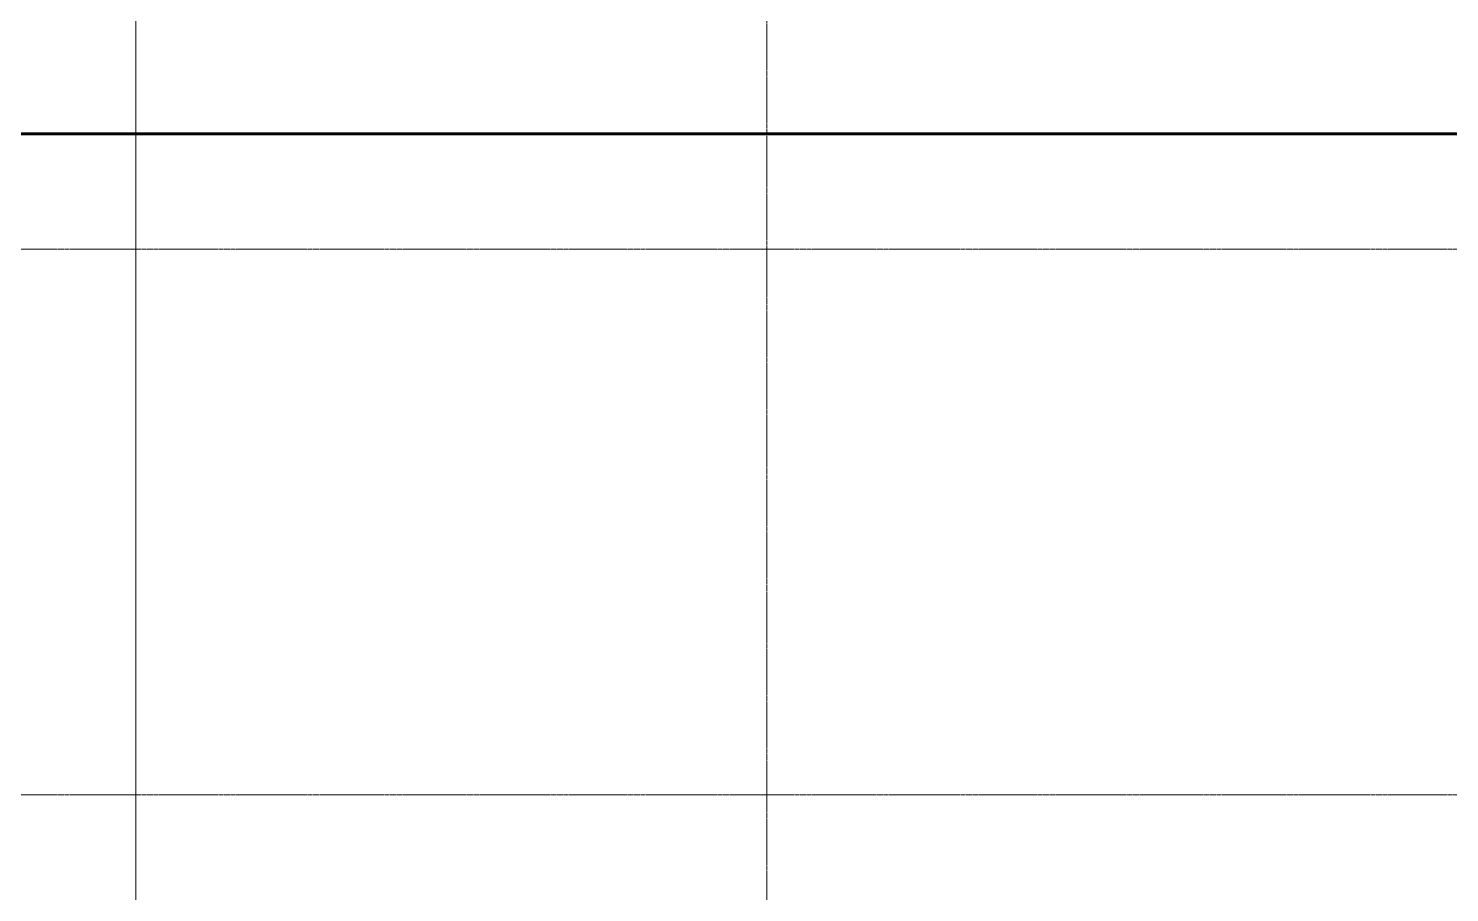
# Model space of a CAD drawing. Header units: inches. Extents: x 841 to 14134, y -5681 to -3225.
# Drawn here: x 1434 to 1933.8, y -4457.1 to -4153 of the extents above; entities that cross this region are included whole.
import ezdxf

# ---------------------------------------------------------------- set-up
doc = ezdxf.new("R2010")
doc.units = ezdxf.units.IN
doc.header["$MEASUREMENT"] = 0
doc.linetypes.add('NBK_CenterX2', pattern=[1.083333, 0.666667, -0.125, 0.166667, -0.125])
doc.layers.get('Defpoints').update_dxf_attribs({"color": 250, "lineweight": 0})
doc.layers.add('!Gridline', color=112, linetype='NBK_CenterX2', lineweight=5)

msp = doc.modelspace()

# ---------------------------------------------------------------- linework, layer by layer
at = {"layer": '!Gridline'}
for p, q in [((1471.71, -5447, -1349.31), (1471.71, -3249.34, -1349.31)), ((1693.71, -5447, -1349.31), (1693.71, -3249.34, -1349.31)), ((850.77, -4230.72, -1349.31), (4569.06, -4230.72, -1349.31)), ((850.77, -4422.72, -1349.31), (4569.06, -4422.72, -1349.31))]:
    msp.add_line(p, q, dxfattribs=at)
at = {"layer": 'Defpoints'}
msp.add_line((1471.71, -3420, -1349.31), (1471.71, -4993.31, -1349.31), dxfattribs=at)
at = {"layer": 'Defpoints', "color": 2, "const_width": 1}
msp.add_lwpolyline([(1293.02, -3651.07), (4092.6, -3651.07), (4092.6, -4190.12), (1293.02, -4190.12)], close=True, dxfattribs=at)

doc.saveas('drawing.dxf')
